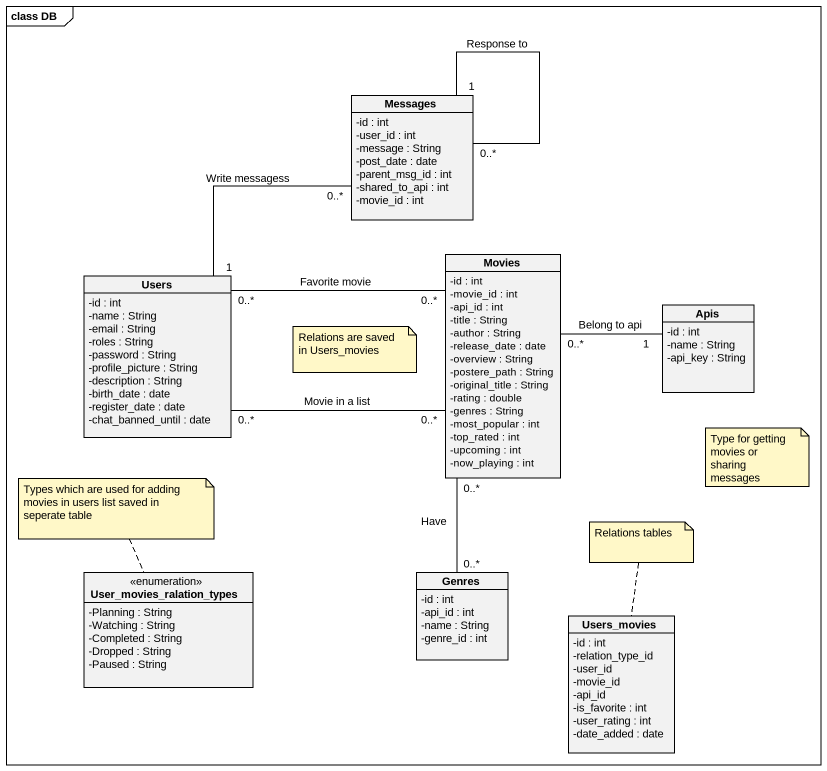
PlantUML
@startuml
mainframe class DB
hide circle
hide empty members
skinparam classAttributeIconSize 0
class Messages {
  -id : int
  -user_id : int
  -message : String
  -post_date : date
  -parent_msg_id : int
  -shared_to_api : int
  -movie_id : int
}
class Users {
  -id : int
  -name : String
  -email : String
  -roles : String
  -password : String
  -profile_picture : String
  -description : String
  -birth_date : date
  -register_date : date
  -chat_banned_until : date
}
class Movies {
  -id : int
  -movie_id : int
  -api_id : int
  -title : String
  -author : String
  -release_date : date
  -overview : String
  -postere_path : String
  -original_title : String
  -rating : double
  -genres : String
  -most_popular : int
  -top_rated : int
  -upcoming : int
  -now_playing : int
}
class Apis {
  -id : int
  -name : String
  -api_key : String
}
enum User_movies_ralation_types {
  -Planning : String
  -Watching : String
  -Completed : String
  -Dropped : String
  -Paused : String
}
class Genres {
  -id : int
  -api_id : int
  -name : String
  -genre_id : int
}
class Users_movies {
  -id : int
  -relation_type_id
  -user_id
  -movie_id
  -api_id
  -is_favorite : int
  -user_rating : int
  -date_added : date
}
Messages "1" -- "0..*" Messages : Response to
Users "1" -up- "0..*" Messages : Write messagess
Users "0..*" -right- "0..*" Movies : Favorite movie
Users "0..*" -right- "0..*" Movies : Movie in a list
Movies "0..*" -right- "1" Apis : Belong to api
Movies "0..*" -- "0..*" Genres : Have
note as N1
  Relations are saved in Users_movies
end note
note as N2
  Type for getting movies or sharing messages
end note
note top of User_movies_ralation_types : Types which are used for adding movies in users list saved in seperate table
note top of Users_movies : Relations tables
@enduml
